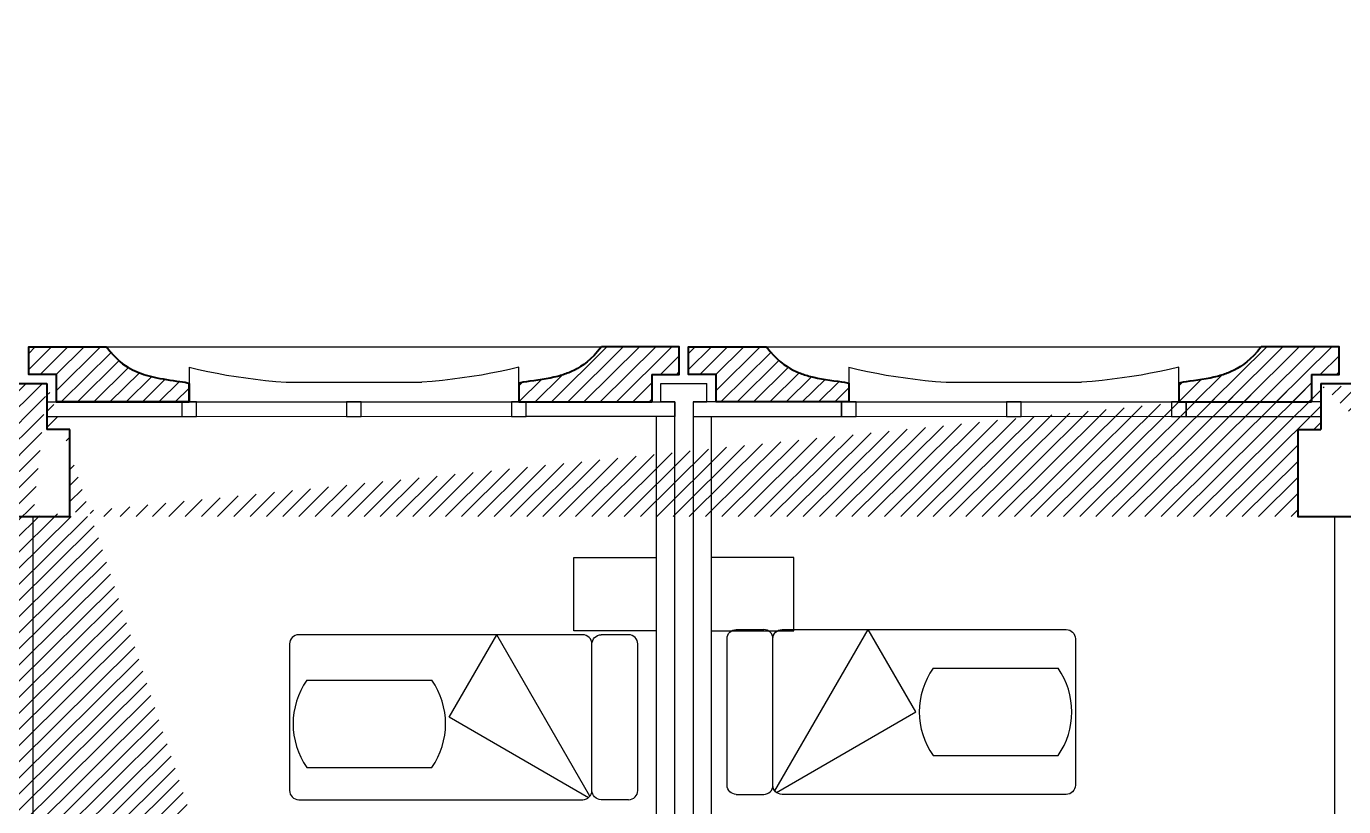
# Model space of a CAD drawing. Header units: millimetres. Extents: x -11 to 211, y -5 to 120.
# Drawn here: x 174.51 to 181.7, y 64.99 to 69.25 of the extents above; entities that cross this region are included whole.
import ezdxf

# ---------------------------------------------------------------- set-up
doc = ezdxf.new("R2010")
doc.units = ezdxf.units.MM
doc.header["$LTSCALE"] = 0.1
doc.header["$MEASUREMENT"] = 0
doc.linetypes.add('CONTINU', pattern=[0])
for name, color, linetype in [('400 Lits', 150, 'CONTINUOUS'), ('A_EQMP', 142, 'CONTINUOUS'), ('A_HACH_STRUC', 7, 'CONTINUOUS'), ('A_MUR_CLOIS', 7, 'CONTINU'), ('A_MURS_ALÈG', 7, 'CONTINU')]:
    doc.layers.add(name, color=color, linetype=linetype)
doc.layers.add('A_CHASS', color=4, linetype='CONTINU', lineweight=0)
doc.layers.add('A_MURS_STRU', color=7, linetype='CONTINU', lineweight=40)

# ---------------------------------------------------------------- blocks, each defined once
blk = doc.blocks.new('BROCA2-G448')
at = {"layer": '400 Lits', "linetype": 'Continuous'}
for p, q in [((31.970654, 20.049994), (32.230465, 20.499994)), ((32.739193, 19.618849), (32.230465, 20.499994)), ((32.950077, 20.499994), (32.800083, 20.499994)), ((32.75008, 19.649992), (32.75008, 20.449995)), ((32.731224, 19.61088), (31.970654, 20.049994)), ((32.950077, 19.599993), (32.800083, 19.599993))]:
    blk.add_line(p, q, dxfattribs=at)
for points in [[(32.700352, 20.499994), (31.150082, 20.499994, 0.414214), (31.100082, 20.449995), (31.100079, 19.649992, 0.414214), (31.150082, 19.599992), (32.700352, 19.599993)], [(32.700077, 19.599993, 0.414213), (32.750077, 19.649992), (32.75008, 20.449995, 0.414214), (32.700077, 20.499995)], [(32.800083, 19.599993, -0.414213), (32.750083, 19.649992), (32.75008, 20.449995, -0.414214), (32.800083, 20.499995)], [(32.950077, 19.599993, 0.414213), (33.000077, 19.649992), (33.00008, 20.449995, 0.414214), (32.950077, 20.499995)]]:
    blk.add_lwpolyline(points, format="xyb", dxfattribs=at)
blk = doc.blocks.new('BROCA2-G490')
at = {"layer": '400 Lits', "linetype": 'Continuous'}
for p, q in [((33.349583, 20.499994), (33.499577, 20.499994)), ((33.560467, 19.618849), (34.069195, 20.499994)), ((34.329006, 20.049994), (34.069195, 20.499994)), ((33.54958, 19.649992), (33.54958, 20.449995)), ((33.568436, 19.61088), (34.329006, 20.049994)), ((33.349583, 19.599993), (33.499577, 19.599993))]:
    blk.add_line(p, q, dxfattribs=at)
for points in [[(33.349583, 19.599993, -0.414213), (33.299583, 19.649992), (33.29958, 20.449995, -0.414214), (33.349583, 20.499995)], [(33.499577, 19.599993, 0.414213), (33.549577, 19.649992), (33.54958, 20.449995, 0.414214), (33.499577, 20.499995)], [(33.599583, 19.599993, -0.414213), (33.549583, 19.649992), (33.54958, 20.449995, -0.414214), (33.599583, 20.499995)], [(33.599308, 20.499994), (35.149578, 20.499994, -0.414213), (35.199578, 20.449995), (35.199581, 19.649992, -0.414214), (35.149578, 19.599992), (33.599308, 19.599993)]]:
    blk.add_lwpolyline(points, format="xyb", dxfattribs=at)
blk = doc.blocks.new('BROCA2-G382')
at = {"layer": '400 Lits', "linetype": 'Continuous'}
for p, q in [((24.019503, 20.288546), (24.701082, 20.288546)), ((24.019503, 19.811441), (24.701082, 19.811441))]:
    blk.add_line(p, q, dxfattribs=at)
for start, end in [(145.007771, 214.992539), (325.007913, 34.99193)]:
    blk.add_arc((24.360292, 20.049994), 0.415985, start, end, dxfattribs=at)

msp = doc.modelspace()

# ---------------------------------------------------------------- hatches: boundary and pattern name
at = {"layer": 'A_HACH_STRUC'}
h = msp.add_hatch(dxfattribs=at)
h.set_pattern_fill('ANSI31', color=8, scale=0.5, angle=359.76959, style=0)
h.paths.add_polyline_path([(201.5499, 63.0209), (201.5499, 63.5209), (202.0499, 63.5209), (202.0499, 63.0209)])
h.paths.add_polyline_path([(201.5499, 56.2709), (201.5499, 56.7709), (202.0499, 56.7709), (202.0499, 56.2709)])
h.paths.add_polyline_path([(174.7499, 59.696), (174.2499, 59.696), (174.2499, 60.196), (174.7499, 60.196)], flags=17)
h.paths.add_polyline_path([(181.4499, 52.546), (181.4499, 53.046), (181.9499, 53.046), (181.9499, 52.546)], flags=17)
h.paths.add_polyline_path([(174.7499, 52.546), (174.2499, 52.546), (174.2499, 53.046), (174.7499, 53.046)], flags=17)
h.paths.add_polyline_path([(201.7164, 49.9462), (201.9164, 49.9462), (202.0662, 49.9462), (202.0662, 50.4462), (201.5662, 50.4462), (201.5662, 49.9462)])
h.paths.add_polyline_path([(194.5, 49.9462), (194.7, 49.9462), (194.8499, 49.9462), (194.8499, 50.4462), (194.3499, 50.4462), (194.3499, 49.9462)])
h.paths.add_polyline_path([(194.5, 69.2462), (194.7, 69.2462), (194.8499, 69.2462), (194.8499, 68.7462), (194.3499, 68.7462), (194.3499, 69.2462)])
edge = h.paths.add_edge_path()
edge.add_line((181.6498, 66.5712), (181.7498, 66.5712))
edge.add_line((174.4498, 66.5712), (174.5498, 66.5712))
edge.add_line((181.825, 67.2962), (181.825, 67.0462))
edge.add_line((181.5754, 67.2962), (181.825, 67.2962))
edge.add_line((181.5754, 67.2962), (181.5754, 67.0462))
edge.add_line((181.4499, 67.0462), (181.5754, 67.0462))
edge.add_line((181.4499, 67.0462), (181.4499, 66.5712))
edge.add_line((181.4499, 66.5712), (181.6498, 66.5712))
edge.add_line((181.9499, 67.0462), (181.825, 67.0462))
edge.add_line((181.7498, 66.5712), (181.9499, 66.5712))
edge.add_line((181.9499, 66.5712), (181.9499, 67.0462))
edge.add_line((174.7499, 67.0462), (174.625, 67.0462))
edge.add_line((174.625, 67.2962), (174.625, 67.0462))
edge.add_line((174.5498, 66.5712), (174.7499, 66.5712))
edge.add_line((174.7499, 66.5712), (174.7499, 67.0462))
edge.add_line((174.3753, 67.2962), (174.3753, 67.0462))
edge.add_line((174.2499, 67.0462), (174.3753, 67.0462))
edge.add_line((174.2499, 67.0462), (174.2499, 66.5712))
edge.add_line((174.2499, 66.5712), (174.4498, 66.5712))
edge.add_line((174.3753, 67.2962), (174.625, 67.2962))
edge.add_line((181.6498, 46.1962), (181.9499, 46.1962))
edge.add_line((181.9499, 46.1962), (181.9499, 45.7212))
edge.add_line((181.4499, 45.7212), (181.4499, 46.1962))
edge.add_line((181.4499, 46.1962), (181.6498, 46.1962))
edge.add_line((181.9499, 45.7212), (181.825, 45.7212))
edge.add_line((181.825, 45.4712), (181.825, 45.7212))
edge.add_line((181.5754, 45.4712), (181.825, 45.4712))
edge.add_line((181.5754, 45.4712), (181.5754, 45.7212))
edge.add_line((181.4499, 45.7212), (181.5754, 45.7212))
edge.add_line((174.4498, 46.1962), (174.7499, 46.1962))
edge.add_line((174.7499, 46.1962), (174.7499, 45.7212))
edge.add_line((174.7499, 45.7212), (174.625, 45.7212))
edge.add_line((174.625, 45.4712), (174.625, 45.7212))
edge.add_line((174.2499, 45.7212), (174.2499, 46.1962))
edge.add_line((174.2499, 46.1962), (174.4498, 46.1962))
edge.add_line((174.3753, 45.4712), (174.3753, 45.7212))
edge.add_line((174.2499, 45.7212), (174.3753, 45.7212))
edge.add_line((174.3753, 45.4712), (174.625, 45.4712))
h = msp.add_hatch(dxfattribs=at)
h.set_pattern_fill('ANSI31', color=8, scale=0.5, angle=359.76959, style=0)
h.set_pattern_definition([(44.7696, (174.52521, 67.19617), (-0.044016, 0.0443715), [])])
h.paths.add_polyline_path([(175.1294, 67.3553), (175.1171, 67.3603), (175.1047, 67.3656), (175.0922, 67.3713), (175.0794, 67.3777), (175.0661, 67.3851), (175.0523, 67.394), (175.0377, 67.4046), (175.0224, 67.4173), (175.0061, 67.4324), (174.9887, 67.4504), (174.9701, 67.4715), (174.9502, 67.4962), (174.5252, 67.4962), (174.5252, 67.3462), (174.6751, 67.3462), (174.6751, 67.1962), (175.4002, 67.1962), (175.4002, 67.299), (175.3909, 67.3008), (175.3791, 67.3028), (175.3651, 67.3049), (175.3494, 67.3072), (175.3323, 67.3097), (175.3144, 67.3124), (175.2959, 67.3151), (175.2773, 67.318), (175.259, 67.3211), (175.2414, 67.3242), (175.2249, 67.3275), (175.2093, 67.3309), (175.1946, 67.3344), (175.1806, 67.3381), (175.1672, 67.3421), (175.1543, 67.3462), (175.1417, 67.3506)])
h = msp.add_hatch(dxfattribs=at)
h.set_pattern_fill('ANSI31', color=8, scale=0.5, angle=359.76959, style=0)
h.set_pattern_definition([(44.7696, (177.20019, 67.19617), (-0.044016, 0.0443715), [])])
h.paths.add_polyline_path([(178.0752, 67.4962), (177.6502, 67.4962), (177.6298, 67.4713), (177.6101, 67.4496), (177.5909, 67.4306), (177.5722, 67.4143), (177.5541, 67.4003), (177.5366, 67.3883), (177.5196, 67.378), (177.5032, 67.3693), (177.4872, 67.3618), (177.4718, 67.3552), (177.4643, 67.3522), (177.4569, 67.3493), (177.4494, 67.3466), (177.4419, 67.344), (177.4343, 67.3415), (177.4264, 67.3392), (177.4182, 67.3369), (177.4098, 67.3347), (177.4008, 67.3325), (177.3915, 67.3304), (177.3712, 67.3263), (177.3494, 67.3224), (177.3268, 67.3186), (177.3039, 67.315), (177.2816, 67.3116), (177.2603, 67.3085), (177.2409, 67.3056), (177.224, 67.3031), (177.2101, 67.3009), (177.2002, 67.299), (177.2002, 67.1962), (177.2402, 67.1962), (177.9252, 67.1962), (177.9253, 67.1963), (177.9253, 67.3462), (178.0752, 67.3462)])
h = msp.add_hatch(dxfattribs=at)
h.set_pattern_fill('ANSI31', color=8, scale=0.5, angle=359.76959, style=0)
h.set_pattern_definition([(44.7696, (178.125193, 67.19617), (-0.044016, 0.0443715), [])])
h.paths.add_polyline_path([(178.851, 67.3224), (178.8292, 67.3263), (178.8089, 67.3304), (178.7995, 67.3325), (178.7906, 67.3347), (178.7821, 67.3369), (178.774, 67.3392), (178.7661, 67.3415), (178.7585, 67.344), (178.7509, 67.3466), (178.7435, 67.3493), (178.736, 67.3522), (178.7285, 67.3552), (178.7131, 67.3618), (178.6972, 67.3693), (178.6808, 67.378), (178.6638, 67.3883), (178.6462, 67.4003), (178.6282, 67.4143), (178.6095, 67.4306), (178.5903, 67.4496), (178.5705, 67.4713), (178.5502, 67.4962), (178.1252, 67.4962), (178.1252, 67.3462), (178.2751, 67.3462), (178.2751, 67.1962), (179.0002, 67.1962), (179.0002, 67.299), (178.9903, 67.3009), (178.9764, 67.3031), (178.9595, 67.3056), (178.94, 67.3085), (178.9188, 67.3116), (178.8965, 67.315), (178.8736, 67.3186)])
h = msp.add_hatch(dxfattribs=at)
h.set_pattern_fill('ANSI31', color=8, scale=0.5, angle=359.76959, style=0)
h.set_pattern_definition([(44.7696, (180.80019, 67.19617), (-0.044016, 0.0443715), [])])
h.paths.add_polyline_path([(181.5253, 67.3462), (181.6752, 67.3462), (181.6752, 67.4962), (181.2502, 67.4962), (181.2298, 67.4713), (181.2101, 67.4496), (181.1909, 67.4306), (181.1722, 67.4143), (181.1541, 67.4003), (181.1366, 67.3883), (181.1196, 67.378), (181.1032, 67.3693), (181.0872, 67.3618), (181.0718, 67.3552), (181.0643, 67.3522), (181.0569, 67.3493), (181.0494, 67.3466), (181.0419, 67.344), (181.0343, 67.3415), (181.0264, 67.3392), (181.0182, 67.3369), (181.0097, 67.3347), (181.0008, 67.3325), (180.9915, 67.3304), (180.9712, 67.3263), (180.9494, 67.3224), (180.9268, 67.3186), (180.9039, 67.315), (180.8816, 67.3116), (180.8603, 67.3085), (180.8409, 67.3056), (180.824, 67.3031), (180.8101, 67.3009), (180.8002, 67.299), (180.8002, 67.1962), (180.8402, 67.1962), (181.5253, 67.1962)])

# ---------------------------------------------------------------- linework, layer by layer
at = {"layer": 'A_CHASS', "color": 8, "linetype": 'Continuous'}
for p, q in [((179.0002, 67.2962), (179.0002, 67.1962)), ((180.8002, 67.2962), (180.8002, 67.1962)), ((176.2602, 67.1962), (175.4402, 67.1962)), ((180.7602, 67.1962), (179.0402, 67.1962)), ((175.4402, 67.1162), (176.2602, 67.1162)), ((179.0402, 67.1162), (179.8602, 67.1162))]:
    msp.add_line(p, q, dxfattribs=at)
at = {"layer": 'A_CHASS', "color": 8}
for p, q in [((176.3402, 67.1962), (177.1602, 67.1962)), ((176.3402, 67.1162), (177.1602, 67.1162)), ((179.9402, 67.1162), (180.7602, 67.1162))]:
    msp.add_line(p, q, dxfattribs=at)
at = {"layer": 'A_EQMP', "color": 8, "linetype": 'Continuous'}
for p, q in [((177.9499, 67.1162), (177.9499, 64.4763)), ((178.2498, 67.1162), (178.2498, 64.4763))]:
    msp.add_line(p, q, dxfattribs=at)
msp.add_lwpolyline([(177.9499, 65.9462), (177.4999, 65.9462), (177.4999, 66.3462), (177.9499, 66.3462)], dxfattribs=at)
msp.add_lwpolyline([(178.2494, 65.9462), (178.6994, 65.9462), (178.6994, 66.3462), (178.2494, 66.3462)], close=True, dxfattribs=at)
at = {"layer": 'A_MUR_CLOIS', "color": 8, "linetype": 'Continuous'}
for p, q in [((177.9754, 67.2962), (178.225, 67.2962)), ((177.9754, 67.1962), (177.9754, 67.2962)), ((178.225, 67.1962), (178.225, 67.2962)), ((178.0504, 67.1962), (177.9754, 67.1962)), ((178.0502, 64.0263), (178.0502, 67.1962)), ((178.1502, 67.1962), (178.1502, 64.0263)), ((178.1504, 67.1962), (178.225, 67.1962)), ((174.5498, 62.7963), (174.5498, 66.5712))]:
    msp.add_line(p, q, dxfattribs=at)
at = {"layer": 'A_MUR_CLOIS', "color": 8}
for points in [[(174.6251, 67.1962), (174.6251, 67.1162), (175.3602, 67.1162)], [(174.6251, 67.1962), (175.3602, 67.1962), (175.3602, 67.1162)]]:
    msp.add_lwpolyline(points, dxfattribs=at)
at = {"layer": 'A_MUR_CLOIS', "color": 8, "linetype": 'Continuous'}
for points in [[(175.3602, 67.1962), (175.3602, 67.1162), (175.4402, 67.1162), (175.4402, 67.1962)], [(176.2602, 67.1962), (176.2602, 67.1162), (176.3402, 67.1162), (176.3402, 67.1962)], [(177.1602, 67.1962), (177.1602, 67.1162), (177.2402, 67.1162), (177.2402, 67.1962)], [(178.9602, 67.1962), (178.9602, 67.1162), (179.0402, 67.1162), (179.0402, 67.1962)], [(179.8602, 67.1962), (179.8602, 67.1162), (179.9402, 67.1162), (179.9402, 67.1962)], [(180.7602, 67.1962), (180.7602, 67.1162), (180.8402, 67.1162), (180.8402, 67.1962)]]:
    msp.add_lwpolyline(points, close=True, dxfattribs=at)
at = {"layer": 'A_MUR_CLOIS', "color": 8}
for points in [[(177.2404, 67.1962), (178.0504, 67.1962), (178.0504, 67.1162), (177.2404, 67.1162)], [(178.1502, 67.1962), (178.1502, 67.1162), (178.9602, 67.1162), (178.9602, 67.1962)], [(180.8402, 67.1962), (180.8402, 67.1162), (181.5754, 67.1162), (181.5754, 67.1962)]]:
    msp.add_lwpolyline(points, close=True, dxfattribs=at)
at = {"layer": 'A_MUR_CLOIS', "color": 8, "linetype": 'Continuous'}
msp.add_lwpolyline([(181.6497, 66.5712), (181.6497, 62.7963), (181.75, 62.7963)], dxfattribs=at)
at = {"layer": 'A_MURS_ALÈG', "color": 8, "ltscale": 200}
for p, q in [((174.9502, 67.4962), (177.6502, 67.4962)), ((178.5502, 67.4962), (181.2502, 67.4962)), ((175.9308, 67.3028), (176.6696, 67.3028)), ((179.5308, 67.3028), (180.2696, 67.3028))]:
    msp.add_line(p, q, dxfattribs=at)
for points in [[(175.4002, 67.3862), (175.4002, 67.1962), (177.2002, 67.1962), (177.2002, 67.3862)], [(175.4002, 67.3862), (175.4514, 67.3737), (175.5024, 67.3623), (175.5535, 67.352), (175.6048, 67.3426), (175.6567, 67.3342), (175.7093, 67.3265), (175.7627, 67.3196), (175.8174, 67.3134), (175.8733, 67.3078), (175.9308, 67.3028)], [(177.2002, 67.3862), (177.149, 67.3737), (177.098, 67.3623), (177.0469, 67.352), (176.9956, 67.3426), (176.9437, 67.3342), (176.8911, 67.3265), (176.8376, 67.3196), (176.783, 67.3134), (176.7271, 67.3078), (176.6696, 67.3028)], [(179.0002, 67.3862), (179.0002, 67.1962), (180.8002, 67.1962), (180.8002, 67.3862)], [(179.0002, 67.3862), (179.0514, 67.3737), (179.1024, 67.3623), (179.1535, 67.352), (179.2048, 67.3426), (179.2567, 67.3342), (179.3093, 67.3265), (179.3627, 67.3196), (179.4174, 67.3134), (179.4733, 67.3078), (179.5308, 67.3028)], [(180.8002, 67.3862), (180.749, 67.3737), (180.698, 67.3623), (180.6469, 67.352), (180.5956, 67.3426), (180.5437, 67.3342), (180.4911, 67.3265), (180.4376, 67.3196), (180.383, 67.3134), (180.3271, 67.3078), (180.2696, 67.3028)]]:
    msp.add_lwpolyline(points, dxfattribs=at)
at = {"layer": 'A_MURS_STRU', "color": 8, "linetype": 'Continuous'}
for p, q in [((174.3753, 67.2962), (174.625, 67.2962)), ((174.625, 67.2962), (174.625, 67.0462)), ((174.6751, 67.3462), (174.6751, 67.1962)), ((175.4002, 67.2962), (175.4002, 67.1962)), ((177.2002, 67.2962), (177.2002, 67.1962)), ((177.9253, 67.3462), (177.9253, 67.1962)), ((178.2751, 67.3462), (178.2751, 67.1962)), ((181.5253, 67.3462), (181.5253, 67.1962)), ((181.5754, 67.2962), (181.5754, 67.0462)), ((181.5754, 67.2962), (181.825, 67.2962)), ((175.4002, 67.1962), (174.6751, 67.1962)), ((177.2002, 67.1962), (177.9253, 67.1962)), ((179.0002, 67.1962), (178.2751, 67.1962)), ((180.8002, 67.1962), (181.5253, 67.1962)), ((174.7499, 67.0462), (174.625, 67.0462)), ((181.4499, 67.0462), (181.5754, 67.0462))]:
    msp.add_line(p, q, dxfattribs=at)
at = {"layer": 'A_MURS_STRU', "color": 8}
for p, q in [((175.4002, 67.1962), (175.4002, 67.299)), ((179.0003, 67.299), (179.0003, 67.1962)), ((180.8002, 67.299), (180.8002, 67.1962)), ((174.6751, 67.1962), (175.4002, 67.1962)), ((181.6498, 66.5712), (181.7498, 66.5712))]:
    msp.add_line(p, q, dxfattribs=at)
at = {"layer": 'A_MURS_STRU', "color": 8, "linetype": 'Continuous'}
for points in [[(174.6751, 67.3462), (174.5252, 67.3462), (174.5252, 67.4962), (174.9502, 67.4962)], [(174.9502, 67.4962), (174.9701, 67.4715), (174.9887, 67.4504), (175.0061, 67.4324), (175.0224, 67.4173), (175.0377, 67.4046), (175.0523, 67.394), (175.0661, 67.3851), (175.0794, 67.3777), (175.0922, 67.3713), (175.1047, 67.3656), (175.1171, 67.3603), (175.1294, 67.3553), (175.1417, 67.3506), (175.1543, 67.3462), (175.1672, 67.3421), (175.1806, 67.3381), (175.1946, 67.3344), (175.2093, 67.3309), (175.2249, 67.3275), (175.2414, 67.3242), (175.259, 67.3211), (175.2773, 67.318), (175.2959, 67.3151), (175.3144, 67.3124), (175.3323, 67.3097), (175.3494, 67.3072), (175.3651, 67.3049), (175.3791, 67.3028), (175.3909, 67.3008), (175.4002, 67.299)], [(177.6502, 67.4962), (177.6298, 67.4713), (177.6101, 67.4496), (177.5909, 67.4306), (177.5722, 67.4143), (177.5541, 67.4003), (177.5366, 67.3883), (177.5196, 67.378), (177.5032, 67.3693), (177.4872, 67.3618), (177.4718, 67.3552), (177.4718, 67.3552), (177.4643, 67.3522), (177.4569, 67.3493), (177.4494, 67.3466), (177.4419, 67.344), (177.4343, 67.3415), (177.4264, 67.3392), (177.4182, 67.3369), (177.4098, 67.3347), (177.4008, 67.3325), (177.3915, 67.3304), (177.3915, 67.3304), (177.3712, 67.3263), (177.3494, 67.3224), (177.3268, 67.3186), (177.3039, 67.315), (177.2816, 67.3116), (177.2603, 67.3085), (177.2409, 67.3056), (177.224, 67.3031), (177.2101, 67.3009), (177.2001, 67.299)], [(177.9253, 67.3462), (178.0752, 67.3462), (178.0752, 67.4962), (177.6502, 67.4962)], [(178.2751, 67.3462), (178.1252, 67.3462), (178.1252, 67.4962), (178.5502, 67.4962)], [(178.5502, 67.4962), (178.5705, 67.4713), (178.5903, 67.4496), (178.6095, 67.4306), (178.6282, 67.4143), (178.6462, 67.4003), (178.6638, 67.3883), (178.6808, 67.378), (178.6972, 67.3693), (178.7131, 67.3618), (178.7285, 67.3552), (178.7285, 67.3552), (178.736, 67.3522), (178.7435, 67.3493), (178.7509, 67.3466), (178.7585, 67.344), (178.7661, 67.3415), (178.774, 67.3392), (178.7821, 67.3369), (178.7906, 67.3347), (178.7995, 67.3325), (178.8089, 67.3304), (178.8089, 67.3304), (178.8292, 67.3263), (178.851, 67.3224), (178.8736, 67.3186), (178.8965, 67.315), (178.9188, 67.3116), (178.94, 67.3085), (178.9595, 67.3056), (178.9764, 67.3031), (178.9903, 67.3009), (179.0003, 67.299)], [(181.2502, 67.4962), (181.2298, 67.4713), (181.2101, 67.4496), (181.1909, 67.4306), (181.1722, 67.4143), (181.1541, 67.4003), (181.1366, 67.3883), (181.1196, 67.378), (181.1032, 67.3693), (181.0872, 67.3618), (181.0718, 67.3552), (181.0718, 67.3552), (181.0643, 67.3522), (181.0569, 67.3493), (181.0494, 67.3466), (181.0419, 67.344), (181.0343, 67.3415), (181.0264, 67.3392), (181.0182, 67.3369), (181.0097, 67.3347), (181.0008, 67.3325), (180.9915, 67.3304), (180.9915, 67.3304), (180.9712, 67.3263), (180.9494, 67.3224), (180.9268, 67.3186), (180.9039, 67.315), (180.8816, 67.3116), (180.8603, 67.3085), (180.8409, 67.3056), (180.824, 67.3031), (180.8101, 67.3009), (180.8001, 67.299)], [(181.5253, 67.3462), (181.6752, 67.3462), (181.6752, 67.4962), (181.2502, 67.4962)], [(174.2499, 66.5712), (174.7499, 66.5712), (174.7499, 67.0462)], [(181.4499, 67.0462), (181.4499, 66.5712), (181.6498, 66.5712)]]:
    msp.add_lwpolyline(points, dxfattribs=at)

# ---------------------------------------------------------------- block references
at = {"layer": 'A_EQMP', "color": 8}
for name, p in [('BROCA2-G448', (144.8487, 45.4245)), ('BROCA2-G490', (145.0366, 45.4534)), ('BROCA2-G382', (155.4406, 45.4534)), ('BROCA2-G382', (152.0238, 45.3886))]:
    msp.add_blockref(name, p, dxfattribs=at)

doc.saveas('drawing.dxf')
